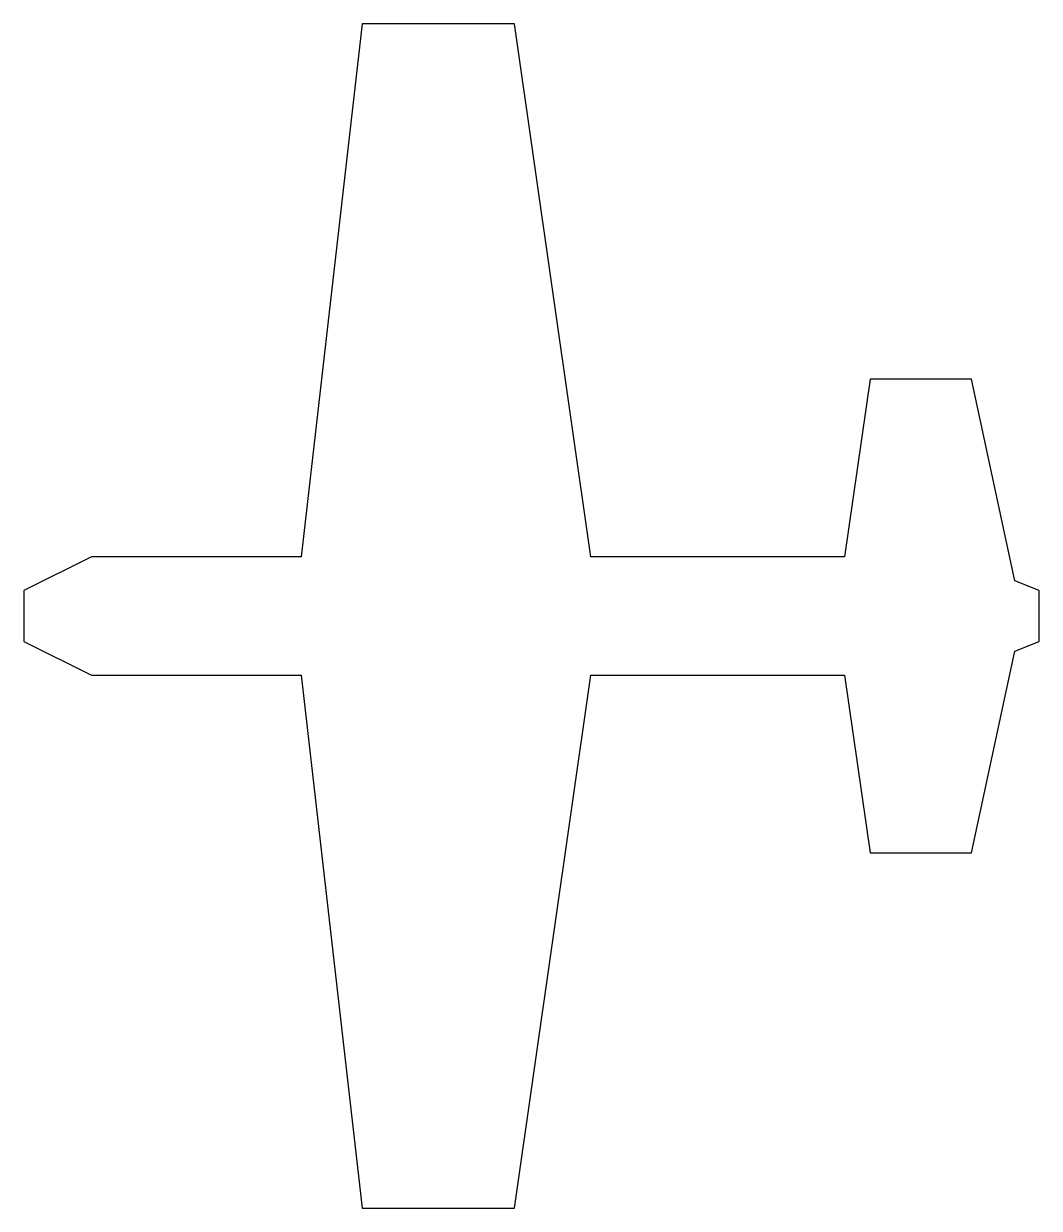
# Model space of a CAD drawing. Header units: metres. Extents: x 0 to 120, y -70 to 70.
import ezdxf

# ---------------------------------------------------------------- set-up
doc = ezdxf.new("R2010")
doc.units = ezdxf.units.M

msp = doc.modelspace()

# ---------------------------------------------------------------- linework, layer by layer
msp.add_lwpolyline([(0, -3), (8, -7), (32.8, -7), (40, -70), (58, -70), (67, -7), (97, -7), (100, -28), (112, -28), (117.109, -4.156), (120, -3), (120, 3), (117.109, 4.156), (112, 28), (100, 28), (97, 7), (67, 7), (58, 70), (40, 70), (32.8, 7), (8, 7), (0, 3)], close=True)

doc.saveas('drawing.dxf')
